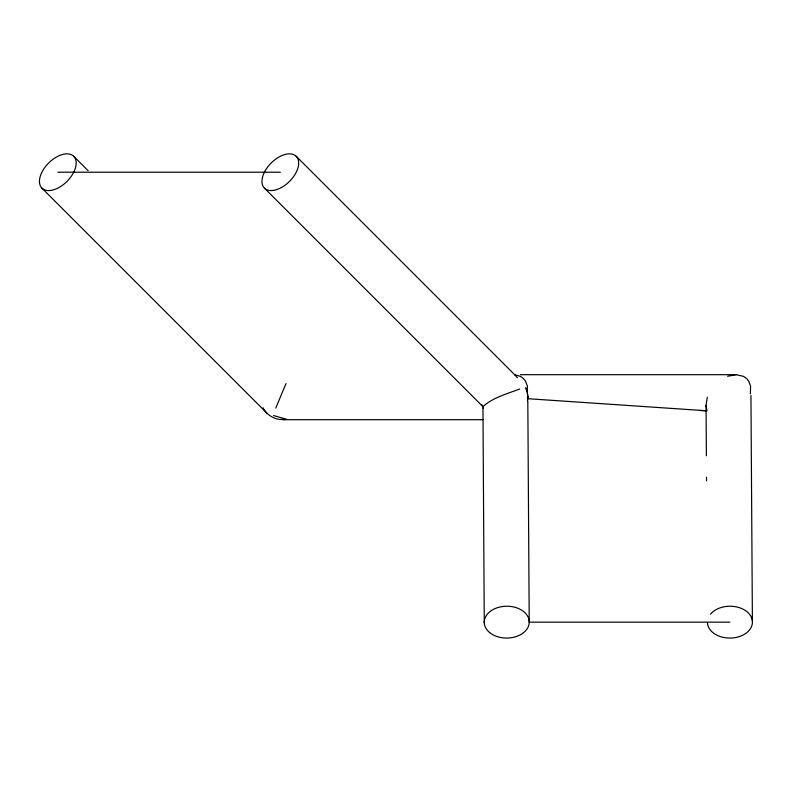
<?xml version="1.0" encoding="UTF-8"?>
<svg xmlns="http://www.w3.org/2000/svg" width="792" height="792" viewBox="0 0 792 792"><rect width="100%" height="100%" fill="white"/><g stroke="black" fill="none" stroke-linecap="round" stroke-linejoin="round"><path stroke-width="1.19" d="M519.661 389.011C507.157 393.832 492.901 397.485 482.952 406.652L484.278 622.997M706.385 455.786L706.048 405.474L707.315 397.178M527.729 399L527.64 394.376M527.492 401.079L527.828 397.178M527.432 393.337L527.413 386.179L525.551 381.279A19.592 15.979 -45.2 0 0 520.057 376.269L514.711 374.784L296.129 156.202M750.361 393.881L750.598 386.179L748.737 381.279A19.592 15.979 -45.2 0 0 743.233 376.269L735.956 374.685L520.384 374.685M275.784 408.028L286.021 383.546M727.601 376.279L735.956 374.685M284.962 419.354L279.675 419.463M57.806 172.21L280.328 172.21M483.061 419.681L282.774 419.681L286.734 419.324L273.587 415.553M528.947 622.146L729.927 622.146M699.613 410.484L707.009 410.81L527.432 398.673M264.528 188.229L482.952 406.652L483.179 408.187M73.715 156.301L88.12 170.706M41.897 188.12L266.864 413.087M514.711 374.784L517.374 377.715M481.645 404.752L482.952 406.652M264.162 409.82L263.003 407.91L263.449 408.702M525.65 387.565L527.244 392.228L527.799 397.119L527.769 395.97M526.215 388.862L527.125 391.644M706.84 409.9L706.048 405.474M750.945 395.564L752.4 621.304M706.523 477.279L706.543 480.863M527.818 401.168L529.214 621.304M710.483 614.206A22.493 15.919 -0.4 0 1 746.965 611.691A22.493 15.919 -0.4 0 1 738.283 636.907A22.493 15.919 -0.4 0 1 707.464 622.997M279.17 419.384A22.493 22.493 0 0 1 264.082 409.712M489.634 632.541A22.493 15.919 -0.4 0 0 527.947 627.403A22.493 15.919 -0.4 0 0 502.663 606.504A22.493 15.919 -0.4 0 0 489.634 632.541M50.827 190.417A22.493 12.989 -45 0 0 76.012 160.984A22.493 12.989 -45 0 0 46.579 165.241A22.493 12.989 -45 0 0 50.827 190.417M273.27 190.427A22.493 12.989 -45 0 0 298.544 161.053A22.493 12.989 -45 0 0 269.171 165.152A22.493 12.989 -45 0 0 273.27 190.427"/></g></svg>
